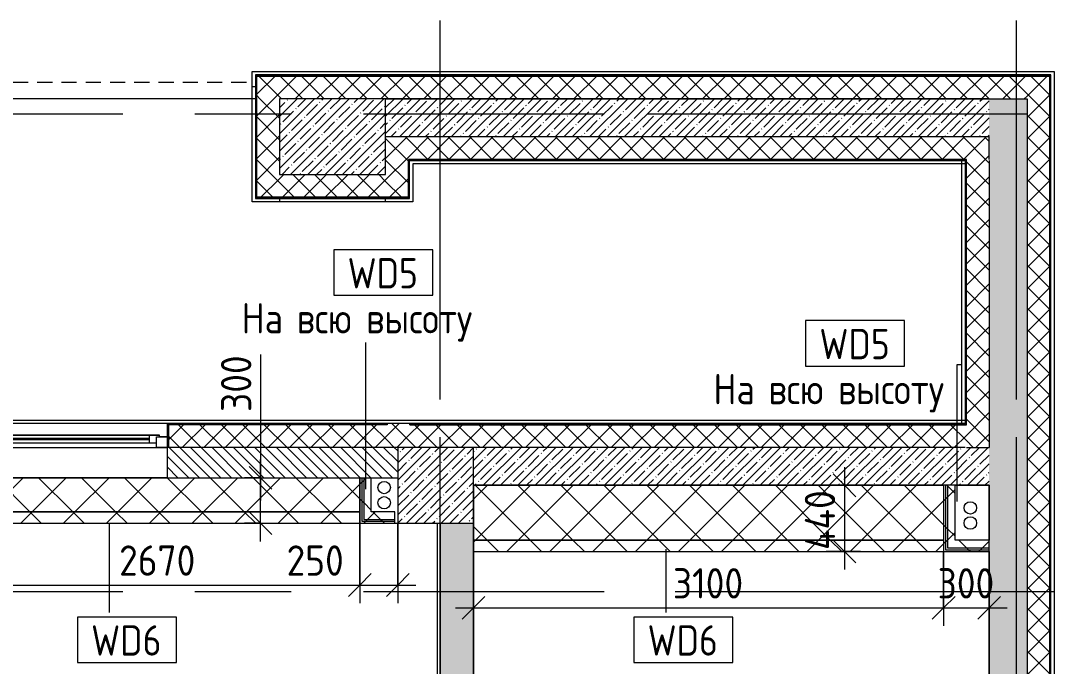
# Model space of a CAD drawing. Header units: millimetres. Extents: x 81368 to 286493, y -8553 to 29000.
# Drawn here: x 118443 to 125260, y 17656 to 21915 of the extents above; entities that cross this region are included whole.
import ezdxf

# ---------------------------------------------------------------- set-up
doc = ezdxf.new("R2010")
doc.units = ezdxf.units.MM
doc.linetypes.add('200_ШТРИХ__ш1_п0_6_', pattern=[160, 100, -60])
doc.linetypes.add('Осевая', pattern=[3175, 635, -476.25, 1587.5, -476.25])
for name, color, linetype, lineweight in [('A-ANNO-DIMS', 7, 'Continuous', 9), ('A-ANNO-DIMS-100', 7, 'Continuous', 9), ('A-DETL', 7, 'Continuous', 9), ('A-DETL-MBND-1', 7, '200_ШТРИХ__ш1_п0_6_', 9), ('A-GLAZ', 7, 'Continuous', 9), ('A-WALL', 7, 'Continuous', 9), ('A-WALL-1', 7, 'Continuous', 13), ('A-WALL-IDEN', 7, 'Continuous', 9), ('I-WALL', 7, 'Continuous', 9), ('S-COLS', 7, 'Continuous', 9), ('S-STRS-MBND', 7, 'Continuous', 9), ('Оси', 7, 'Continuous', 9), ('Оси-2', 7, 'Осевая', 9)]:
    doc.layers.add(name, color=color, linetype=linetype, lineweight=lineweight)
for name, color, linetype, lineweight, true_color in [('A-FLOR-1', 7, 'Continuous', 9, 0xaaaaaa), ('A-WALL-2', 7, 'Continuous', 13, 0x008040), ('A-WALL-3', 7, 'Continuous', 9, 0xff80c0), ('I-WALL-2', 7, 'Continuous', 9, 0x008040)]:
    doc.layers.add(name, color=color, linetype=linetype, lineweight=lineweight, true_color=true_color)
doc.styles.add('GOST Common_1', font='GOST_Common.ttf', dxfattribs={"width": 0.9, "height": 200})
doc.styles.add('ISOCPEUR_1', font='isocpeur.ttf', dxfattribs={"width": 0.9, "height": 200})
doc.dimstyles.new('ISO-2_0_0_9К_Средний_округл2', dxfattribs={"dimscale": 304.8, "dimtxt": 199.196235, "dimasz": 0.492126, "dimexe": 0.393701, "dimexo": 0, "dimgap": 0, "dimtad": 1, "dimdec": 0, "dimrnd": 10, "dimzin": 0, "dimdsep": 46, "dimtxsty": 'ISOCPEUR_1', "dimblk1": 'OBLIQUE', "dimblk2": 'OBLIQUE', "dimsah": 1, "dimcen": 0.09, "dimdle": 0.393701, "dimazin": 0, "dimtfac": 1, "dimtdec": 4, "dimtix": 1, "dimtmove": 0, "dimatfit": 3, "dimfxl": 1, "dimtvp": 1, "dimtolj": 1, "dimtzin": 0, "dimarcsym": 2})
doc.dimstyles.new('ISO-2_0_0_9К_Средний_округл2_1', dxfattribs={"dimscale": 304.8, "dimtxt": 199.196235, "dimasz": 0.492126, "dimexe": 0.393701, "dimexo": 0, "dimgap": 0, "dimtad": 1, "dimdec": 0, "dimrnd": 10, "dimzin": 0, "dimdsep": 46, "dimtxsty": 'ISOCPEUR_1', "dimblk1": 'OBLIQUE', "dimblk2": 'OBLIQUE', "dimsah": 1, "dimcen": 0.09, "dimdle": 0.393701, "dimazin": 0, "dimtfac": 1, "dimtdec": 4, "dimtix": 1, "dimtmove": 1, "dimatfit": 3, "dimfxl": 1, "dimtvp": 1, "dimtolj": 1, "dimtzin": 0, "dimarcsym": 2})
pattern_1 = [(45, (0, 0), (-70.71068, 70.71068), []), (135, (0, 0), (-70.71068, -70.71068), [])]
pattern_2 = [(45, (0, 0), (-57.024626, 57.024626), []), (45, (57.025, 0), (-57.024626, 57.024626), [100.806, -20.161, 3.353, -16.808])]
pattern_3 = [(45, (-121180, -18850), (-57.024626, 57.024626), []), (45, (-121122.975, -18850), (-57.024626, 57.024626), [100.806, -20.161, 3.353, -16.808])]
pattern_4 = [(45, (0, 0), (-141.42136, 141.42136), []), (135, (0, 0), (-141.42136, -141.42136), [])]

# ---------------------------------------------------------------- blocks, each defined once
blk = doc.blocks.new('120_Окно_СКБ_1Ст - 120_Окно_СКБ_1Ст_1200х2500_h_ с форточкой-22889524-План монтажа стен и перегородок 1 этажа в осях 23_1-33')
at = {"layer": 'A-GLAZ'}
for p, q in [((-600, 5), (-600, 75)), ((-600, 75), (-530, 75)), ((600, 75), (-600, 75)), ((-530, 75), (-530, 5)), ((530, 5), (530, 75)), ((530, 75), (600, 75)), ((600, 75), (600, 5)), ((-530, 5), (-600, 5)), ((-600, 5), (-550, 5)), ((-530, 5), (-550, 5)), ((-550, 5), (-550, -5)), ((530, 45), (-530, 45)), ((-530, 45), (-530, 5)), ((-480, -5), (-480, 45)), ((-480, 25), (480, 25)), ((480, 15), (-480, 15)), ((480, -5), (480, 45)), ((530, 5), (530, 45)), ((600, 5), (530, 5)), ((550, 5), (530, 5)), ((550, 5), (600, 5)), ((550, -5), (550, 5)), ((-550, -5), (550, -5)), ((550, -5), (-550, -5))]:
    blk.add_line(p, q, dxfattribs=at)
blk = doc.blocks.new('BSC_Колонна _Прямоугольная - 700х500-23282984-План монтажа стен и перегородок 1 этажа в осях 23_1-33')
at = {"layer": 'S-COLS'}
h = blk.add_hatch(dxfattribs=at)
h.set_pattern_fill('FP_53', color=256, style=0, pattern_type=2)
h.set_pattern_definition([(45, (-120500, -21150), (-57.024626, 57.024626), []), (45, (-120442.975, -21150), (-57.024626, 57.024626), [100.806, -20.161, 3.353, -16.808])])
h.paths.add_polyline_path([(-350, -250), (350, -250), (350, 250), (-350, 250)])
for p, q in [((350, 250), (-350, 250)), ((-350, 250), (-350, -250)), ((350, -250), (350, 250)), ((-350, -250), (350, -250))]:
    blk.add_line(p, q, dxfattribs=at)
blk = doc.blocks.new('BSC_Колонна _Прямоугольная - 500х500-V15-План монтажа стен и перегородок 1 этажа в осях 23_1-33')
at = {"layer": 'S-COLS'}
h = blk.add_hatch(dxfattribs=at)
h.set_pattern_fill('FP_57', color=256, style=0, pattern_type=2)
h.set_pattern_definition(pattern_3)
h.paths.add_polyline_path([(-250, -250), (250, -250), (250, 250), (-250, 250), (-250, 247.3)])
for p, q in [((250, 250), (-250, 250)), ((-250, 250), (-250, -250)), ((250, -250), (250, 250)), ((-250, -250), (250, -250))]:
    blk.add_line(p, q, dxfattribs=at)
blk = doc.blocks.new('BSC_Колонна _Прямоугольная - 500х500-V17-План монтажа стен и перегородок 1 этажа в осях 23_1-33')
at = {"layer": 'S-COLS'}
h = blk.add_hatch(dxfattribs=at)
h.set_pattern_fill('FP_57', color=256, style=0, pattern_type=2)
h.set_pattern_definition(pattern_3)
h.paths.add_polyline_path([(-250, -250), (250, -250), (250, 250), (-250, 250), (-250, 247.3)])
for p, q in [((250, 250), (-250, 250)), ((-250, 250), (-250, -250)), ((250, -250), (250, 250)), ((-250, -250), (250, -250))]:
    blk.add_line(p, q, dxfattribs=at)
blk = doc.blocks.new('Зашивка приборов отопления2 - Зашивка приборов отопления-33269377-План монтажа стен и перегородок 1 этажа в осях 23_1-33')
at = {"layer": 'A-WALL-3'}
h = blk.add_hatch(dxfattribs=at)
h.set_pattern_fill('FP_63', color=256, style=0, pattern_type=2)
h.set_pattern_definition(pattern_4)
h.paths.add_polyline_path([(120680.1, 18675), (120680.1, 18900), (118010, 18900), (118010, 18675), (120459, 18675)])
h = blk.add_hatch(dxfattribs=at)
h.set_pattern_fill('FP_63', color=256, style=0, pattern_type=2)
h.set_pattern_definition(pattern_4)
h.paths.add_polyline_path([(120680.1, 18600), (120680.1, 18675), (118010, 18675), (118010, 18600), (120459, 18600)])
for p, q in [((119410, 18900), (118210, 18900)), ((120680.1, 18675), (120680.1, 18900)), ((118010, 18675), (120680.1, 18675)), ((120680.1, 18675), (118010, 18675)), ((120680.1, 18600), (120680.1, 18675)), ((118010, 18600), (120680.1, 18600))]:
    blk.add_line(p, q, dxfattribs=at)
blk = doc.blocks.new('Зашивка приборов отопления3 - Зашивка приборов отопления-33270266-План монтажа стен и перегородок 1 этажа в осях 23_1-33')
at = {"layer": 'A-WALL-3'}
h = blk.add_hatch(dxfattribs=at)
h.set_pattern_fill('FP_63', color=256, style=0, pattern_type=2)
h.set_pattern_definition(pattern_4)
h.paths.add_polyline_path([(124530, 18487.5), (124530, 18850), (121430, 18850), (121430, 18487.5), (124447.7, 18487.5)])
h = blk.add_hatch(dxfattribs=at)
h.set_pattern_fill('FP_63', color=256, style=0, pattern_type=2)
h.set_pattern_definition(pattern_4)
h.paths.add_polyline_path([(124530, 18412.5), (124530, 18487.5), (121430, 18487.5), (121430, 18412.5), (124527.4, 18412.5)])
for p, q in [((121430, 18487.5), (124530, 18487.5)), ((124530, 18487.5), (121430, 18487.5)), ((121430, 18412.5), (124530, 18412.5))]:
    blk.add_line(p, q, dxfattribs=at)
blk = doc.blocks.new('М_стена2 - Типоразмер-30678229-План монтажа стен и перегородок 1 этажа в осях 23_1-33')
at = {"layer": 'A-WALL-IDEN'}
for p, q in [((3.258, 1.523), (-3.273, 1.523)), ((-3.273, 1.523), (-3.273, -1.477)), ((3.258, -1.477), (3.258, 1.523)), ((-3.273, -1.477), (3.258, -1.477))]:
    blk.add_line(p, q, dxfattribs=at)
blk = doc.blocks.new('DIMBLOCK61-План монтажа стен и перегородок 1 этажа в осях 23_1-33')
at = {"layer": 'A-ANNO-DIMS-100'}
for p, q in [((120680.6, 18600), (120680.6, 18072.4)), ((120680.6, 18192.4), (120680.6, 18600)), ((118010, 18298.5), (118010, 18072.4)), ((118010, 18192.4), (118010, 18298.5)), ((117890, 18192.4), (120680.6, 18192.4))]:
    blk.add_line(p, q, dxfattribs=at)
at = {"layer": 'A-ANNO-DIMS-100', "lineweight": 20}
for p, q in [((118010, 18192.4), (118085, 18267.4)), ((120680.6, 18192.4), (120755.6, 18267.4)), ((118010, 18192.4), (117935, 18117.4)), ((120680.6, 18192.4), (120605.6, 18117.4))]:
    blk.add_line(p, q, dxfattribs=at)
at = {"layer": 'A-ANNO-DIMS-100', "color": 0, "insert": (119092.5, 18453.7), "char_height": 200, "width": 606.782, "attachment_point": 1, "line_spacing_factor": 1.149209, "style": 'ISOCPEUR_1'}
blk.add_mtext('2670', dxfattribs=at)
blk = doc.blocks.new('_Oblique')
at = {"color": 0, "linetype": 'ByBlock', "lineweight": -2}
blk.add_line((-0.5, -0.5), (0.5, 0.5), dxfattribs=at)
blk = doc.blocks.new('DIMBLOCK62-План монтажа стен и перегородок 1 этажа в осях 23_1-33')
at = {"layer": 'A-ANNO-DIMS-100'}
for p, q in [((120680.6, 18600), (120680.6, 18072.4)), ((120680.6, 18192.4), (120680.6, 18600)), ((120930, 18600), (120930, 18072.4)), ((120930, 18192.4), (120930, 18600)), ((120196.8, 18192.4), (120676, 18192.4)), ((120676, 18192.4), (120805.3, 18192.4)), ((120680.6, 18192.4), (121050, 18192.4))]:
    blk.add_line(p, q, dxfattribs=at)
at = {"layer": 'A-ANNO-DIMS-100', "lineweight": 20}
for p, q in [((120680.6, 18192.4), (120755.6, 18267.4)), ((120930, 18192.4), (121005, 18267.4)), ((120680.6, 18192.4), (120605.6, 18117.4)), ((120930, 18192.4), (120855, 18117.4))]:
    blk.add_line(p, q, dxfattribs=at)
at = {"layer": 'A-ANNO-DIMS-100', "color": 0, "insert": (120196.8, 18453.7), "char_height": 200, "width": 455.087, "attachment_point": 1, "line_spacing_factor": 1.149209, "style": 'ISOCPEUR_1'}
blk.add_mtext('250', dxfattribs=at)
blk = doc.blocks.new('DIMBLOCK63-План монтажа стен и перегородок 1 этажа в осях 23_1-33')
at = {"layer": 'A-ANNO-DIMS-100'}
for p, q in [((120025.8, 19713), (120025.8, 19233.7)), ((120025.8, 19233.7), (120025.8, 18750)), ((120025.8, 18480), (120025.8, 19020)), ((119919.8, 18900), (120145.8, 18900)), ((120025.8, 18900), (119919.8, 18900)), ((119919.8, 18600), (120145.8, 18600)), ((120025.8, 18600), (119919.8, 18600))]:
    blk.add_line(p, q, dxfattribs=at)
at = {"layer": 'A-ANNO-DIMS-100', "lineweight": 20}
for p, q in [((120025.8, 18900), (119950.8, 18975)), ((120025.8, 18900), (120100.8, 18825)), ((120025.8, 18600), (119950.8, 18675)), ((120025.8, 18600), (120100.8, 18525))]:
    blk.add_line(p, q, dxfattribs=at)
at = {"layer": 'A-ANNO-DIMS-100', "color": 0, "insert": (119764.5, 19333.7), "char_height": 200, "width": 455.087, "attachment_point": 1, "rotation": 90, "line_spacing_factor": 1.149209, "style": 'ISOCPEUR_1'}
blk.add_mtext('300', dxfattribs=at)
blk = doc.blocks.new('DIMBLOCK64-План монтажа стен и перегородок 1 этажа в осях 23_1-33')
at = {"layer": 'A-ANNO-DIMS-100'}
for p, q in [((124530, 18412.5), (124530, 17922.2)), ((124530, 18042.2), (124530, 18412.5)), ((121430, 18148.3), (121430, 17922.2)), ((121430, 18042.2), (121430, 18148.3)), ((121310, 18042.2), (124530, 18042.2))]:
    blk.add_line(p, q, dxfattribs=at)
at = {"layer": 'A-ANNO-DIMS-100', "lineweight": 20}
for p, q in [((121430, 18042.2), (121505, 18117.2)), ((124530, 18042.2), (124605, 18117.2)), ((121430, 18042.2), (121355, 17967.2)), ((124530, 18042.2), (124455, 17967.2))]:
    blk.add_line(p, q, dxfattribs=at)
at = {"layer": 'A-ANNO-DIMS-100', "color": 0, "insert": (122744.4, 18303.5), "char_height": 200, "width": 565.411, "attachment_point": 1, "line_spacing_factor": 1.149209, "style": 'ISOCPEUR_1'}
blk.add_mtext('3100', dxfattribs=at)
blk = doc.blocks.new('DIMBLOCK65-План монтажа стен и перегородок 1 этажа в осях 23_1-33')
at = {"layer": 'A-ANNO-DIMS-100'}
for p, q in [((124530, 18412.5), (124530, 17922.2)), ((124530, 18042.2), (124530, 18412.5)), ((124830, 18148.3), (124830, 17922.2)), ((124830, 18042.2), (124830, 18148.3)), ((124530, 18042.2), (124950, 18042.2))]:
    blk.add_line(p, q, dxfattribs=at)
at = {"layer": 'A-ANNO-DIMS-100', "lineweight": 20}
for p, q in [((124530, 18042.2), (124605, 18117.2)), ((124830, 18042.2), (124905, 18117.2)), ((124530, 18042.2), (124455, 17967.2)), ((124830, 18042.2), (124755, 17967.2))]:
    blk.add_line(p, q, dxfattribs=at)
at = {"layer": 'A-ANNO-DIMS-100', "color": 0, "insert": (124490.4, 18303.5), "char_height": 200, "width": 455.087, "attachment_point": 1, "line_spacing_factor": 1.149209, "style": 'ISOCPEUR_1'}
blk.add_mtext('300', dxfattribs=at)
blk = doc.blocks.new('DIMBLOCK66-План монтажа стен и перегородок 1 этажа в осях 23_1-33')
at = {"layer": 'A-ANNO-DIMS-100'}
for p, q in [((123875.8, 18970), (123875.8, 18293.8)), ((123981.9, 18850), (123755.8, 18850)), ((123875.8, 18850), (123981.9, 18850)), ((123981.9, 18413.8), (123755.8, 18413.8)), ((123875.8, 18413.8), (123981.9, 18413.8))]:
    blk.add_line(p, q, dxfattribs=at)
at = {"layer": 'A-ANNO-DIMS-100', "lineweight": 20}
for p, q in [((123875.8, 18850), (123800.8, 18925)), ((123875.8, 18850), (123950.8, 18775)), ((123875.8, 18413.8), (123800.8, 18488.8)), ((123875.8, 18413.8), (123950.8, 18338.8))]:
    blk.add_line(p, q, dxfattribs=at)
at = {"layer": 'A-ANNO-DIMS-100', "color": 0, "insert": (123614.5, 18423.1), "char_height": 200, "width": 501.055, "attachment_point": 1, "rotation": 90, "line_spacing_factor": 1.149209, "style": 'ISOCPEUR_1'}
blk.add_mtext('440', dxfattribs=at)

msp = doc.modelspace()

# ---------------------------------------------------------------- hatches: boundary and pattern name
at = {"layer": 'A-WALL'}
h = msp.add_hatch(dxfattribs=at)
h.set_pattern_fill('FP_5', color=256, style=0, pattern_type=2)
h.set_pattern_definition(pattern_1)
h.paths.add_polyline_path([(124780.1, 21400), (125080, 21400), (125080, 21550), (120000, 21550), (120000, 21400), (124447.7, 21400)])
h = msp.add_hatch(dxfattribs=at)
h.set_pattern_fill('FP_5', color=256, style=0, pattern_type=2)
h.set_pattern_definition(pattern_1)
h.paths.add_polyline_path([(125080, -250), (125230, -250), (125230, 7700), (125080, 7700), (125080, -100)])
h.paths.add_polyline_path([(125080, 8900), (125230, 8900), (125230, 10820), (125080, 10820), (125080, 9354.4)])
h.paths.add_polyline_path([(125230, 13120), (125230, 13670), (125080, 13670), (125080, 13120)])
h.paths.add_polyline_path([(125080, 15220), (125230, 15220), (125230, 21550), (125080, 21550), (125080, 17270.5)])
h = msp.add_hatch(dxfattribs=at)
h.set_pattern_fill('FP_5', color=256, style=0, pattern_type=2)
h.set_pattern_definition(pattern_1)
h.paths.add_polyline_path([(120150, 20750), (120150, 21400), (120000, 21400), (120000, 20750)])
h = msp.add_hatch(dxfattribs=at)
h.set_pattern_fill('FP_5', color=256, style=0, pattern_type=2)
h.set_pattern_definition(pattern_1)
h.paths.add_polyline_path([(121000, 20750), (121000, 21150), (120850, 21150), (120850, 20750)])
h = msp.add_hatch(dxfattribs=at)
h.set_pattern_fill('FP_5', color=256, style=0, pattern_type=2)
h.set_pattern_definition(pattern_1)
h.paths.add_polyline_path([(124780.1, 21000), (124830, 21000), (124830, 21150), (121000, 21150), (121000, 21000), (124680, 21000)])
h = msp.add_hatch(dxfattribs=at)
h.set_pattern_fill('FP_5', color=256, style=0, pattern_type=2)
h.set_pattern_definition(pattern_1)
h.paths.add_polyline_path([(124830, 19100), (124830, 21000), (124680, 21000), (124680, 19100)])
h = msp.add_hatch(dxfattribs=at)
h.set_pattern_fill('FP_5', color=256, style=0, pattern_type=2)
h.set_pattern_definition(pattern_1)
h.paths.add_polyline_path([(120850, 20750), (120850, 20900), (120150, 20900), (120150, 20750), (120459, 20750)])
h = msp.add_hatch(dxfattribs=at)
h.set_pattern_fill('FP_5', color=256, style=0, pattern_type=2)
h.set_pattern_definition(pattern_1)
h.paths.add_polyline_path([(120860, 19100), (120860, 19250), (119418, 19250), (119418, 19100), (120852, 19100)])
h.paths.add_polyline_path([(118202, 19100), (118202, 19250), (115500.4, 19250), (115500.4, 19100), (118010, 19100)])
h.paths.add_polyline_path([(112899, 19100), (112908.8, 19100), (112850.4, 19180.7), (112850.4, 19250), (112790.5, 19250), (112800.4, 19236.2), (112800.4, 19100), (112850.4, 19100)])
h = msp.add_hatch(dxfattribs=at)
h.set_pattern_fill('FP_5', color=256, style=0, pattern_type=2)
h.set_pattern_definition(pattern_1)
h.paths.add_polyline_path([(121010, 19100), (121010, 19258), (120860, 19258), (120860, 19100), (120930, 19100)])
h = msp.add_hatch(dxfattribs=at)
h.set_pattern_fill('FP_5', color=256, style=0, pattern_type=2)
h.set_pattern_definition(pattern_1)
h.paths.add_polyline_path([(123782.9, 19100), (124680, 19100), (124680, 19250), (121010, 19250), (121010, 19100), (123118.1, 19100)])
h = msp.add_hatch(dxfattribs=at)
h.set_pattern_fill('FP_1', color=256, style=0, pattern_type=2)
h.set_pattern_definition([(135, (0, 0), (-35.35534, -35.35534), [])])
h.paths.add_polyline_path([(119410, 18900), (120930, 18900), (120930, 19100), (119410, 19100), (119410, 19097.3)])
h.paths.add_polyline_path([(118132.3, 18900), (118210, 18900), (118210, 19100), (118010, 19100), (118010, 18900)])
at = {"layer": 'I-WALL'}
h = msp.add_hatch(dxfattribs=at)
h.set_pattern_fill('FP_2', color=256, style=0, pattern_type=2)
h.set_pattern_definition(pattern_2)
h.paths.add_polyline_path([(124830, 21150), (124830, 21400), (120850, 21400), (120850, 21150), (124780.1, 21150)])
h = msp.add_hatch(dxfattribs=at)
h.set_pattern_fill('FP_2', color=256, style=0, pattern_type=2)
h.set_pattern_definition(pattern_2)
h.paths.add_polyline_path([(124830, 10600), (125080, 10600), (125080, 10820), (124830, 10820)])
h.paths.add_polyline_path([(125080, 13120), (125080, 13670), (124830, 13670), (124830, 13120)])
h.paths.add_polyline_path([(125080, 15220), (125080, 21400), (124830, 21400), (124830, 15220)])
h = msp.add_hatch(dxfattribs=at)
h.set_pattern_fill('FP_2', color=256, style=0, pattern_type=2)
h.set_pattern_definition(pattern_2)
h.paths.add_polyline_path([(124555, 18850), (124830, 18850), (124830, 19100), (121430, 19100), (121430, 18850), (124542.5, 18850)])
h = msp.add_hatch(dxfattribs=at)
h.set_pattern_fill('FP_2', color=256, style=0, pattern_type=2)
h.set_pattern_definition(pattern_2)
h.paths.add_polyline_path([(121430, 10380), (121430, 10825), (121210, 10825), (121210, 10380)])
h.paths.add_polyline_path([(121380, 12225), (121430, 12225), (121430, 13400), (121210, 13400), (121210, 12225), (121350, 12225)])
h.paths.add_polyline_path([(121222, 13900), (121430, 13900), (121430, 18600), (121210, 18600), (121210, 13900)])
at = {"layer": 'I-WALL-2'}
h = msp.add_hatch(dxfattribs=at)
h.set_pattern_fill('FP_63', color=256, style=0, pattern_type=2)
h.set_pattern_definition(pattern_4)
h.paths.add_polyline_path([(120693.1, 18612.5), (120693.1, 18900), (120680.6, 18900), (120680.6, 18612.5)])
h = msp.add_hatch(dxfattribs=at)
h.set_pattern_fill('FP_63', color=256, style=0, pattern_type=2)
h.set_pattern_definition(pattern_4)
h.paths.add_polyline_path([(120705.6, 18625), (120705.6, 18900), (120693.1, 18900), (120693.1, 18625)])
h = msp.add_hatch(dxfattribs=at)
h.set_pattern_fill('FP_63', color=256, style=0, pattern_type=2)
h.set_pattern_definition(pattern_4)
h.paths.add_polyline_path([(120755.6, 18675), (120755.6, 18900), (120705.6, 18900), (120705.6, 18675)])
h = msp.add_hatch(dxfattribs=at)
h.set_pattern_fill('FP_63', color=256, style=0, pattern_type=2)
h.set_pattern_definition(pattern_4)
h.paths.add_polyline_path([(124542.5, 18425), (124542.5, 18850), (124530, 18850), (124530, 18425)])
h = msp.add_hatch(dxfattribs=at)
h.set_pattern_fill('FP_63', color=256, style=0, pattern_type=2)
h.set_pattern_definition(pattern_4)
h.paths.add_polyline_path([(124555, 18437.5), (124555, 18850), (124542.5, 18850), (124542.5, 18437.5)])
h = msp.add_hatch(dxfattribs=at)
h.set_pattern_fill('FP_63', color=256, style=0, pattern_type=2)
h.set_pattern_definition(pattern_4)
h.paths.add_polyline_path([(124605, 18487.5), (124605, 18850), (124555, 18850), (124555, 18487.5)])
h = msp.add_hatch(dxfattribs=at)
h.set_pattern_fill('FP_63', color=256, style=0, pattern_type=2)
h.set_pattern_definition(pattern_4)
h.paths.add_polyline_path([(120910, 18600), (120910, 18612.5), (120680.6, 18612.5), (120680.6, 18600)])
h = msp.add_hatch(dxfattribs=at)
h.set_pattern_fill('FP_63', color=256, style=0, pattern_type=2)
h.set_pattern_definition(pattern_4)
h.paths.add_polyline_path([(120910, 18612.5), (120910, 18625), (120693.1, 18625), (120693.1, 18612.5)])
h = msp.add_hatch(dxfattribs=at)
h.set_pattern_fill('FP_63', color=256, style=0, pattern_type=2)
h.set_pattern_definition(pattern_4)
h.paths.add_polyline_path([(120910, 18625), (120910, 18675), (120705.6, 18675), (120705.6, 18625)])
h = msp.add_hatch(dxfattribs=at)
h.set_pattern_fill('FP_63', color=256, style=0, pattern_type=2)
h.set_pattern_definition(pattern_4)
h.paths.add_polyline_path([(124830, 18437.5), (124830, 18487.5), (124555, 18487.5), (124555, 18437.5)])
h = msp.add_hatch(dxfattribs=at)
h.set_pattern_fill('FP_63', color=256, style=0, pattern_type=2)
h.set_pattern_definition(pattern_4)
h.paths.add_polyline_path([(124830, 18412.5), (124830, 18425), (124530, 18425), (124530, 18412.5)])
h = msp.add_hatch(dxfattribs=at)
h.set_pattern_fill('FP_63', color=256, style=0, pattern_type=2)
h.set_pattern_definition(pattern_4)
h.paths.add_polyline_path([(124830, 18425), (124830, 18437.5), (124542.5, 18437.5), (124542.5, 18425)])

# ---------------------------------------------------------------- linework, layer by layer
at = {"layer": 'A-DETL'}
for centre in [(120840.4, 18835.1), (120840.4, 18735.1), (124706.4, 18701.1), (124706.4, 18601.1)]:
    msp.add_circle(centre, 41, dxfattribs=at)
at = {"layer": 'A-DETL-MBND-1'}
for p, q in [((111192.6, 21510), (119970, 21510)), ((119970, 21400), (111272.2, 21400))]:
    msp.add_line(p, q, dxfattribs=at)
at = {"layer": 'A-FLOR-1'}
for p, q in [((119970, 21400), (111272.2, 21400)), ((120910, 18600), (120930, 18600)), ((121190, 18600), (121190, 13920))]:
    msp.add_line(p, q, dxfattribs=at)
at = {"layer": 'A-WALL'}
for p, q in [((119970, 21580), (125260, 21580)), ((119970, 20720), (119970, 21580)), ((125238, 21558), (119992, 21558)), ((119992, 21558), (119992, 20742)), ((125238, 15220), (125238, 21558)), ((125260, 21580), (125260, 15105)), ((119992, 21479), (119970, 21479)), ((119992, 21400), (119970, 21400)), ((120850, 21400), (125080, 21400)), ((121008, 20992), (124672, 20992)), ((121008, 20742), (121008, 20992)), ((124672, 20970), (121030, 20970)), ((121030, 20970), (121030, 20720)), ((124650, 19258), (124650, 20992)), ((124672, 20992), (124672, 19258)), ((119992, 20742), (121008, 20742)), ((120150, 20742), (120150, 20720)), ((120850, 20720), (120850, 20742)), ((121030, 20720), (119970, 20720)), ((115352.4, 19280), (124672.1, 19280)), ((121010, 19258), (115500.4, 19258)), ((119410, 19258), (119410, 18900)), ((124672, 19258), (121010, 19258)), ((118010, 18900), (120930, 18900))]:
    msp.add_line(p, q, dxfattribs=at)
at = {"layer": 'A-WALL-1'}
for p, q in [((119997, 21553), (125233, 21553)), ((119997, 20747), (119997, 21553)), ((120000, 21550), (125230, 21550)), ((120000, 20750), (120000, 21550)), ((125230, 15220), (125230, 21550)), ((125233, 15220), (125233, 21553)), ((125080, 21400), (125080, 15220)), ((124830, 21000), (124830, 21150)), ((124680, 21000), (121000, 21000)), ((121000, 20750), (121000, 21000)), ((124677, 20997), (121003, 20997)), ((121003, 20747), (121003, 20997)), ((121008, 20997), (121008, 20992)), ((124677, 19253), (124677, 20997)), ((124680, 19250), (124680, 21000)), ((124830, 20992), (124830, 19100)), ((121003, 20747), (119997, 20747)), ((121000, 20750), (120000, 20750)), ((119415, 19253), (119415, 19100)), ((120857, 19253), (119415, 19253)), ((120860, 19250), (119418, 19250)), ((119418, 19250), (119418, 19100)), ((120852, 19253), (120852, 19258)), ((120857, 19258), (120857, 19253)), ((120860, 19258), (120860, 19250)), ((121010, 19250), (121010, 19258)), ((121010, 19253), (124677, 19253)), ((121010, 19250), (124680, 19250)), ((120930, 19100), (119410, 19100)), ((124680, 19100), (124830, 19100))]:
    msp.add_line(p, q, dxfattribs=at)
at = {"layer": 'A-WALL-2'}
for p, q in [((120693.1, 18900), (120693.1, 18612.5)), ((120705.6, 18900), (120705.6, 18625)), ((124605, 18850), (124530, 18850)), ((124542.5, 18850), (124542.5, 18425)), ((124555, 18850), (124555, 18437.5)), ((120693.1, 18612.5), (120910, 18612.5)), ((120705.6, 18625), (120910, 18625)), ((124830, 18412.5), (124830, 18487.5)), ((124542.5, 18425), (124830, 18425)), ((124555, 18437.5), (124830, 18437.5))]:
    msp.add_line(p, q, dxfattribs=at)
at = {"layer": 'A-WALL-IDEN'}
for p, q in [((120718.8, 18823.9), (120718.8, 19792.6)), ((124619.7, 19645.9), (124649.1, 19645.9)), ((124619.7, 18742.7), (124619.7, 19645.9)), ((119027.9, 18600), (119027.9, 18011.3)), ((122697.4, 18428.2), (122697.4, 18011.3))]:
    msp.add_line(p, q, dxfattribs=at)
at = {"layer": 'I-WALL'}
for p, q in [((124830, 21400), (120850, 21400)), ((120850, 21150), (124830, 21150)), ((124672, 19100), (121430, 19100)), ((121430, 18850), (124530, 18850)), ((124605, 18850), (124830, 18850)), ((124830, 18850), (124830, 18487.5)), ((121210, 18600), (121210, 13900)), ((121430, 13900), (121430, 18600)), ((124830, 18412.5), (124830, 13570))]:
    msp.add_line(p, q, dxfattribs=at)
at = {"layer": 'I-WALL-2'}
for p, q in [((120680.6, 18900), (120680.6, 18600)), ((120755.6, 18675), (120755.6, 18900)), ((124530, 18850), (124530, 18412.5)), ((124605, 18487.5), (124605, 18850)), ((120910, 18675), (120755.6, 18675)), ((120910, 18600), (120910, 18675)), ((120680.6, 18600), (120910, 18600)), ((124830, 18487.5), (124605, 18487.5)), ((124530, 18412.5), (124830, 18412.5))]:
    msp.add_line(p, q, dxfattribs=at)
at = {"layer": 'S-STRS-MBND'}
for p, q in [((121430, 18850), (121430, 17350)), ((124830, 18850), (121430, 18850)), ((124830, 17350), (124830, 18850))]:
    msp.add_line(p, q, dxfattribs=at)
at = {"layer": 'Оси'}
for p, q in [((121210, 19415.1), (121210, 21915.1)), ((125010, 19415.1), (125010, 21915.1)), ((122580, 21300), (125080, 21300)), ((122760, 18150), (125260, 18150))]:
    msp.add_line(p, q, dxfattribs=at)
at = {"layer": 'Оси-2'}
for p, q in [((84667.6, 21300), (122580, 21300)), ((121210, 593.7), (121210, 19415.1)), ((125010, 593.7), (125010, 19415.1)), ((84667.6, 18150), (122760, 18150))]:
    msp.add_line(p, q, dxfattribs=at)

# ---------------------------------------------------------------- block references
at = {"layer": 'A-GLAZ', "rotation": 180}
msp.add_blockref('120_Окно_СКБ_1Ст - 120_Окно_СКБ_1Ст_1200х2500_h_ с форточкой-22889524-План монтажа стен и перегородок 1 этажа в осях 23_1-33', (118810, 19175), dxfattribs=at)
at = {"layer": 'A-WALL-3'}
for name in ['Зашивка приборов отопления2 - Зашивка приборов отопления-33269377-План монтажа стен и перегородок 1 этажа в осях 23_1-33', 'Зашивка приборов отопления3 - Зашивка приборов отопления-33270266-План монтажа стен и перегородок 1 этажа в осях 23_1-33']:
    msp.add_blockref(name, (0, 0), dxfattribs=at)
at = {"layer": 'A-WALL-IDEN', "xscale": 99.99999999999993, "yscale": 99.99999999999993, "zscale": 99.99999999999993}
for p in [(120835.5, 20251), (123947.1, 19783.9), (119144.6, 17828.8), (122814, 17828.8)]:
    msp.add_blockref('М_стена2 - Типоразмер-30678229-План монтажа стен и перегородок 1 этажа в осях 23_1-33', p, dxfattribs=at)
at = {"layer": 'S-COLS'}
for name, p in [('BSC_Колонна _Прямоугольная - 700х500-23282984-План монтажа стен и перегородок 1 этажа в осях 23_1-33', (120500, 21150)), ('BSC_Колонна _Прямоугольная - 500х500-V15-План монтажа стен и перегородок 1 этажа в осях 23_1-33', (121180, 18850)), ('BSC_Колонна _Прямоугольная - 500х500-V17-План монтажа стен и перегородок 1 этажа в осях 23_1-33', (121180, 18850))]:
    msp.add_blockref(name, p, dxfattribs=at)

# ---------------------------------------------------------------- texts
at = {"layer": 'A-WALL-IDEN', "char_height": 200, "attachment_point": 1, "style": 'GOST Common_1'}
for s, insert, width in [('WD5', (120599, 20349.1), 584.43), ('На', (119900.3, 20052.2), 360.759), ('\\fGOST Common|b0|i0|c204|p34|;\\W.9; ', (120198, 20052.2), 79.367), ('\\fGOST Common|b0|i0|c204|p34|;\\W.9; ', (120656.3, 20052.2), 79.367), ('всю', (120263.4, 20052.2), 476.202), ('высоту', (120721.8, 20052.2), 981.265), ('WD5', (123710.6, 19881.9), 584.43), ('На', (123012, 19585), 360.759), ('\\fGOST Common|b0|i0|c204|p34|;\\W.9; ', (123309.6, 19585), 79.367), ('\\fGOST Common|b0|i0|c204|p34|;\\W.9; ', (123768, 19585), 79.367), ('всю', (123375.1, 19585), 476.202), ('высоту', (123833.5, 19585), 981.265), ('WD6', (118908.1, 17926.8), 584.43), ('WD6', (122577.5, 17926.8), 584.43)]:
    msp.add_mtext(s, dxfattribs=dict(at, insert=insert, width=width))

# ---------------------------------------------------------------- dimensions: what is measured, and where the dimension line sits
at = {"layer": 'A-ANNO-DIMS'}
dim = msp.add_linear_dim(base=(120025.8, 18900), p1=(119919.8, 18600), p2=(119919.8, 18900), angle=90, dimstyle='ISO-2_0_0_9К_Средний_округл2_1', override={"dimpost": '<>', "dimfxl": 300}, dxfattribs=at)
dim.commit()
dim.dimension.update_dxf_attribs({"geometry": 'DIMBLOCK63-План монтажа стен и перегородок 1 этажа в осях 23_1-33', "text_midpoint": (119897.9, 19561.3), "dimtype": 160, "text_rotation": 90})
dim = msp.add_linear_dim(base=(123875.8, 18413.8), p1=(123981.9, 18850), p2=(123981.9, 18413.8), angle=90, dimstyle='ISO-2_0_0_9К_Средний_округл2', override={"dimpost": '<>', "dimfxl": 436.245593}, dxfattribs=at)
dim.commit()
dim.dimension.update_dxf_attribs({"geometry": 'DIMBLOCK66-План монтажа стен и перегородок 1 этажа в осях 23_1-33', "text_midpoint": (123775.8, 18631.9)})
for base, p1, p2, override, picture, middle in [((120680.6, 18192.4), (118010, 18298.5), (120680.6, 18600), {"dimpost": '<>', "dimfxl": 2687.576142}, 'DIMBLOCK61-План монтажа стен и перегородок 1 этажа в осях 23_1-33', (119345.3, 18292.4)), ((124530, 18042.2), (121430, 18148.3), (124530, 18412.5), {"dimpost": '<>', "dimfxl": 3111.239184}, 'DIMBLOCK64-План монтажа стен и перегородок 1 этажа в осях 23_1-33', (122980, 18142.2)), ((124830, 18042.2), (124530, 18412.5), (124830, 18148.3), {"dimpost": '<>', "dimfxl": 399.761504}, 'DIMBLOCK65-План монтажа стен и перегородок 1 этажа в осях 23_1-33', (124680, 18142.2))]:
    dim = msp.add_linear_dim(base=base, p1=p1, p2=p2, dimstyle='ISO-2_0_0_9К_Средний_округл2', override=override, dxfattribs=at)
    dim.commit()
    dim.dimension.update_dxf_attribs({"geometry": picture, "text_midpoint": middle})
dim = msp.add_linear_dim(base=(120930, 18192.4), p1=(120680.6, 18600), p2=(120930, 18600), dimstyle='ISO-2_0_0_9К_Средний_округл2_1', override={"dimpost": '<>', "dimfxl": 249.387924}, dxfattribs=at)
dim.commit()
dim.dimension.update_dxf_attribs({"geometry": 'DIMBLOCK62-План монтажа стен и перегородок 1 этажа в осях 23_1-33', "text_midpoint": (120424.3, 18320.4), "dimtype": 160})

doc.saveas('drawing.dxf')
